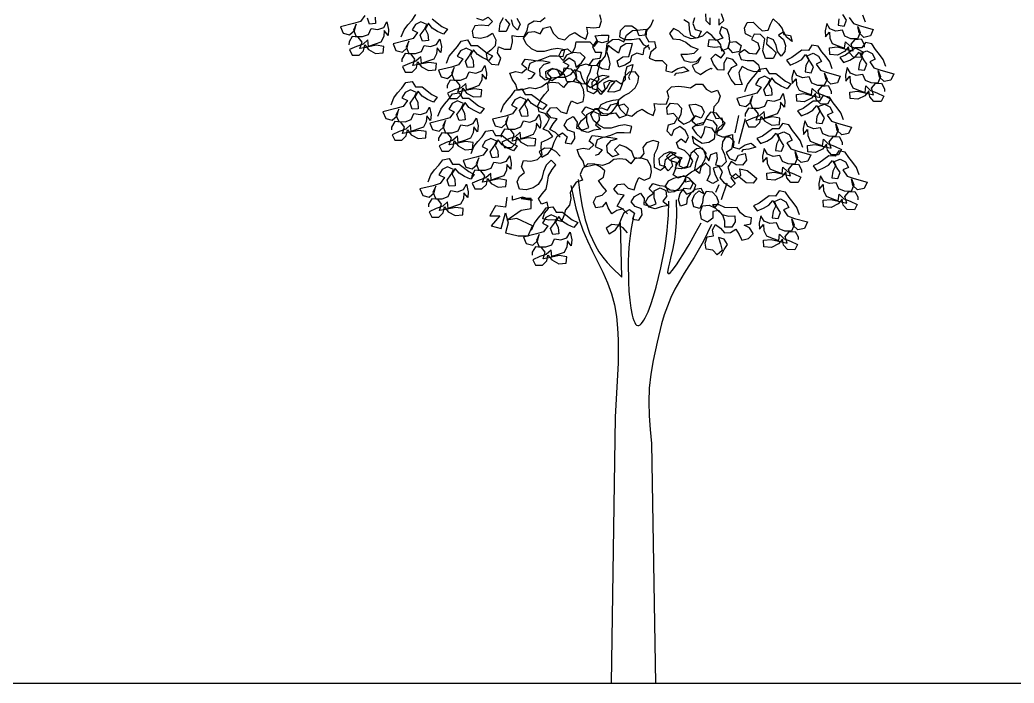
# Model space of a CAD drawing. Header units: millimetres. Extents: x 454 to 24074, y 929 to 15016.
# Drawn here: x 8251 to 10565, y 941 to 2483 of the extents above; entities that cross this region are included whole.
import ezdxf

# ---------------------------------------------------------------- set-up
doc = ezdxf.new("R2010")
doc.units = ezdxf.units.MM
doc.layers.add('cadblocksdwg.com', color=255, linetype='Continuous')

# ---------------------------------------------------------------- blocks, each defined once
blk = doc.blocks.new('Trees side 018_cad-block.com')
at = {"color": 0}
for p, q in [((566.2, 2507.4), (582.8, 2587.8)), ((610.3, 2571.3), (580.2, 2457.2)), ((477.9, 2236.9), (492.8, 2272)), ((528, 2278.9), (502.1, 2203.1)), ((48.1, 1850.1), (42.6, 2097.8))]:
    blk.add_line(p, q, dxfattribs=at)
for points in [[(-614.9, 3031.1), (-585.3, 3021.2), (-560.6, 3036), (-540.8, 3016.2), (-560.6, 2996.5), (-592.7, 2999), (-622.4, 2996.5), (-634.7, 2971.8), (-629.8, 2944.6), (-595.2, 2939.7), (-565.6, 2947.1), (-540.9, 2961.9), (-526.1, 2932.2), (-528.5, 2905), (-548.3, 2885.3), (-570.6, 2868), (-565.7, 2840.8), (-545.9, 2821), (-513.8, 2818.5), (-503.9, 2848.1), (-518.7, 2872.9), (-513.7, 2900.1), (-486.6, 2890.1), (-456.9, 2890.1), (-449.5, 2922.2), (-451.9, 2951.9), (-424.7, 2946.9), (-397.5, 2949.4), (-382.7, 2974.1), (-377.7, 3003.7), (-350.5, 3018.5), (-323.3, 3016), (-301.1, 3033.3)], [(-429.6, 3031), (-414.8, 3003.8), (-427.2, 2976.6), (-446.9, 2996.4), (-454.3, 3023.6)], [(-484, 3026.1), (-464.2, 3003.8), (-479.1, 2969.2), (-511.2, 2969.2), (-506.2, 3006.3), (-491.4, 3033.5)], [(-1076.9, 3035.7), (-1074.5, 3006), (-1101.7, 3003.6), (-1111.5, 3030.7)], [(-1123.9, 3043.1), (-1143.7, 3015.9), (-1175.8, 3006.1), (-1235.1, 2991.3), (-1222.8, 2961.7), (-1193.1, 2954.2), (-1170.9, 2974), (-1163.4, 3003.6), (-1175.8, 2976.4), (-1163.5, 2946.8), (-1133.8, 2946.7), (-1106.7, 2956.6), (-1094.3, 2983.8), (-1064.6, 2978.8), (-1037.4, 2988.7), (-1022.6, 3013.4), (-1015.2, 2978.8), (-1017.7, 2951.6), (-1035, 2973.8), (-1037.5, 2946.7), (-1049.8, 2922), (-1077, 2912.1), (-1106.7, 2902.2), (-1109.1, 2931.9), (-1131.4, 2912.1), (-1161.1, 2902.3), (-1193.2, 2887.5), (-1180.9, 2862.8), (-1148.7, 2862.7), (-1129, 2882.5), (-1124, 2909.7), (-1106.7, 2887.4), (-1074.6, 2870.1), (-1040, 2872.5), (-1037.5, 2902.2), (-1072.1, 2907.1), (-1119.1, 2897.3), (-1146.2, 2892.4), (-1136.3, 2922), (-1153.6, 2944.3), (-1180.8, 2946.8), (-1195.6, 2922.1), (-1195.7, 2909.7)], [(639.5, 2946.2), (612.3, 2958.6), (607.4, 2985.8), (619.8, 3010.5), (647, 3012.9), (666.7, 2993.1), (689, 2973.3), (716.1, 2975.8), (726.1, 3003), (738.4, 3027.7), (763.1, 3005.4), (780.4, 2983.1), (787.8, 2955.9), (817.4, 2951), (824.8, 2923.8), (800.1, 2943.6), (787.8, 2968.3), (763.1, 2953.5), (785.3, 2933.7), (795.2, 2906.5), (792.7, 2879.3), (775.3, 2857.1), (758.1, 2879.4), (753.1, 2906.6), (740.8, 2931.3), (711.2, 2943.7), (708.7, 2914), (730.9, 2894.2), (753.1, 2872), (738.3, 2847.3), (703.7, 2847.3), (691.3, 2881.9), (701.3, 2936.3), (681.5, 2956), (651.9, 2958.5), (639.5, 2933.8), (669.1, 2919), (676.5, 2891.8), (659.2, 2867.1), (629.6, 2869.6), (607.3, 2886.9), (582.6, 2869.6), (592.5, 2842.4), (619.6, 2837.5), (649.3, 2837.5), (671.5, 2817.7), (678.9, 2788), (651.7, 2785.6), (624.5, 2795.5), (597.4, 2810.3), (582.5, 2783.1), (587.4, 2756), (597.3, 2728.8), (567.6, 2726.3), (547.9, 2751.1), (533.1, 2778.2), (550.4, 2805.4), (575.1, 2817.8), (555.4, 2842.5), (528.2, 2849.9), (513.4, 2825.2), (513.3, 2793.1), (486.2, 2795.6), (466.4, 2820.3), (456.5, 2847.5), (476.3, 2867.3), (501, 2849.9), (518.4, 2872.2), (498.6, 2899.4), (471.4, 2896.9), (441.8, 2901.9), (446.7, 2934), (481.3, 2931.5), (498.6, 2909.3), (503.5, 2882.1), (533.2, 2894.4), (540.6, 2921.6), (567.8, 2924), (592.5, 2906.7), (585.1, 2879.5), (555.4, 2872.1), (533.2, 2896.9), (540.6, 2924), (538.2, 2951.2), (528.3, 2978.4), (503.6, 2990.8), (493.7, 2963.6), (508.5, 2938.9), (478.9, 2929), (459.1, 2951.3), (436.9, 2968.6), (417.1, 2948.9), (387.4, 2939), (362.7, 2951.4), (357.8, 2978.6), (355.4, 3008.2), (330.7, 3023.1)], [(429.5, 3050.2), (432, 3020.5), (451.7, 3000.7), (451.8, 3032.9)], [(491.3, 3027.9), (491.3, 2998.2), (513.5, 3020.4), (503.7, 3050.1)], [(380.1, 3032.9), (372.7, 3005.8), (382.5, 2978.6), (409.7, 2971.1), (397.3, 2941.5), (365.2, 2936.6), (333.1, 2948.9), (308.4, 2971.2), (283.7, 2983.6), (266.4, 2961.4), (281.2, 2936.6), (313.3, 2934.1), (340.5, 2921.8), (365.2, 2902), (397.3, 2889.6), (377.5, 2869.8), (347.8, 2864.9), (318.2, 2864.9), (333, 2837.7), (362.6, 2830.3), (389.8, 2832.7), (409.6, 2855), (394.7, 2827.8), (370, 2815.5), (382.4, 2788.3), (407.1, 2773.4), (431.8, 2790.7), (456.5, 2803), (459, 2798.1)], [(1159.4, 3012), (1148, 3044.4)], [(1038.7, 3027.8), (1035.4, 2998.2), (1062.5, 2994.9), (1073.1, 3021.8), (1056.6, 3047)], [(1085.9, 3033.8), (1104.8, 3006.1), (1136.7, 2995.3), (1195.5, 2978.8), (1182.3, 2949.5), (1152.5, 2942.9), (1130.8, 2963.3), (1124.2, 2993.2), (1135.8, 2965.7), (1122.6, 2936.4), (1093, 2937.2), (1066.1, 2947.9), (1054.5, 2975.4), (1024.7, 2971.3), (997.8, 2982), (983.7, 3007.1), (975.3, 2972.7), (977, 2945.5), (995, 2967.2), (996.6, 2940), (1008.3, 2914.9), (1035.2, 2904.2), (1064.5, 2893.5), (1067.9, 2923.1), (1089.5, 2902.7), (1118.9, 2892), (1150.6, 2876.2), (1137.5, 2851.9), (1105.4, 2852.8), (1086.2, 2873.1), (1082, 2900.4), (1064.1, 2878.7), (1031.5, 2862.3), (997, 2865.8), (995.4, 2895.5), (1030.1, 2899.4), (1076.8, 2888.2), (1103.8, 2882.5), (1094.7, 2912.4), (1112.7, 2934.2), (1139.9, 2935.9), (1154, 2910.7), (1153.7, 2898.4)], [(-957, 2945.6), (-944.6, 2977.7), (-927.3, 2999.9), (-907.5, 3022.1), (-890.2, 3046.8)], [(-816.1, 3027), (-771.6, 2992.4), (-746.9, 2980), (-764.2, 2957.8), (-791.4, 2970.1), (-816.1, 2985), (-833.4, 3007.3), (-848.2, 2982.6), (-835.9, 2957.8), (-833.4, 2928.2), (-860.6, 2925.7), (-870.5, 2952.9), (-853.2, 2977.6), (-840.8, 3002.3), (-868, 3014.7), (-892.7, 3002.4), (-907.5, 2977.7), (-882.8, 2965.3), (-902.6, 2938.1), (-934.8, 2928.3), (-994.1, 2913.5), (-981.8, 2883.8), (-952.1, 2876.4), (-929.8, 2896.1), (-922.4, 2925.8), (-934.8, 2898.6), (-922.5, 2868.9), (-892.8, 2868.9), (-865.6, 2878.8), (-853.2, 2905.9), (-823.6, 2901), (-796.4, 2910.8), (-781.5, 2935.5), (-774.2, 2900.9), (-776.7, 2873.8), (-793.9, 2896), (-796.4, 2868.8), (-808.8, 2844.1), (-836, 2834.3), (-865.7, 2824.4), (-868.1, 2854.1), (-890.4, 2834.3), (-920, 2824.5), (-952.2, 2809.7), (-939.8, 2784.9), (-907.7, 2784.9), (-887.9, 2804.7), (-883, 2831.8), (-865.7, 2809.6), (-833.6, 2792.3), (-799, 2794.7), (-796.5, 2824.3), (-831.1, 2829.3), (-878, 2819.5), (-905.2, 2814.6), (-895.3, 2844.2), (-912.6, 2866.5), (-939.8, 2869), (-954.6, 2844.3), (-954.6, 2831.9)], [(-232.2, 2487.9), (-254.4, 2510.2), (-279.1, 2522.6), (-264.3, 2549.7), (-247, 2572), (-274.1, 2576.9), (-293.9, 2599.2), (-276.6, 2621.4), (-249.4, 2623.9), (-229.6, 2604.1), (-202.5, 2596.6), (-192.5, 2626.3), (-180.2, 2653.4), (-155.5, 2641.1), (-128.3, 2650.9), (-123.3, 2678.1), (-125.7, 2705.3), (-140.6, 2732.5), (-172.7, 2742.4), (-199.9, 2737.5), (-217.2, 2715.3), (-239.4, 2735.1), (-266.6, 2737.5), (-293.8, 2735.1), (-316, 2717.8), (-345.7, 2708), (-372.9, 2712.9), (-400.1, 2705.5), (-427.2, 2700.6), (-434.6, 2727.8), (-451.9, 2752.5), (-461.8, 2779.7), (-434.6, 2787.1), (-407.4, 2782.2), (-385.1, 2801.9), (-407.4, 2819.2), (-392.5, 2843.9), (-365.3, 2841.4), (-338.2, 2836.5), (-308.5, 2846.3), (-278.8, 2858.6), (-246.7, 2858.6), (-219.5, 2856.1), (-212.1, 2885.8), (-244.2, 2893.2), (-273.9, 2888.3), (-306, 2878.4), (-338.1, 2878.5), (-362.8, 2890.9), (-387.5, 2913.1), (-399.8, 2940.3), (-377.6, 2967.5), (-350.4, 2969.9), (-323.2, 2960), (-308.4, 2984.7), (-278.7, 2992.1), (-263.9, 2962.4), (-241.7, 2940.2), (-212, 2932.7), (-189.8, 2952.5), (-165.1, 2964.8), (-140.4, 2947.5), (-115.7, 2935.1), (-105.7, 2962.3), (-110.7, 2989.5), (-81, 2987), (-53.8, 2989.4), (-43.9, 3019.1), (-51.3, 3046.3)], [(190.9, 3023.8), (181, 2996.6), (161.2, 2974.4), (158.7, 2947.2), (171, 2922.5), (198.2, 2924.9), (203.1, 2895.3), (180.8, 2875.5), (173.4, 2848.4), (200.6, 2838.4), (232.7, 2838.4), (252.5, 2818.6), (250, 2791.4), (277.1, 2784), (304.3, 2801.3), (331.5, 2808.7), (353.7, 2791.3), (321.6, 2781.5), (294.4, 2779), (287, 2769.2)], [(171.3, 2908.3), (149.1, 2891), (144.1, 2863.8), (116.9, 2871.3), (92.2, 2858.9), (87.2, 2831.8), (62.5, 2817), (35.3, 2807.1), (27.9, 2836.8), (52.6, 2854), (79.8, 2856.5), (89.7, 2888.6), (97.2, 2915.8), (67.5, 2913.3), (42.8, 2898.5), (32.9, 2871.4), (8.2, 2888.7), (-14, 2906), (-21.5, 2878.8), (-11.6, 2851.6), (-6.7, 2822), (-11.7, 2794.8), (-41.3, 2799.8), (-66, 2814.6), (-48.7, 2839.3), (-63.6, 2780), (-56.2, 2752.8), (-71, 2728.1), (-95.8, 2713.3), (-118, 2733.1), (-132.8, 2757.8), (-140.2, 2785), (-167.3, 2794.9), (-187.1, 2772.7), (-211.9, 2760.4), (-246.5, 2760.4), (-271.2, 2745.6), (-295.9, 2760.5), (-298.3, 2787.6), (-273.6, 2800), (-246.4, 2797.5), (-234.1, 2772.8), (-211.8, 2792.5), (-192, 2814.7), (-219.2, 2829.6), (-192, 2849.3), (-167.3, 2834.5), (-159.9, 2807.3), (-135.2, 2827), (-117.9, 2851.7), (-140.1, 2871.5), (-174.7, 2874), (-204.4, 2861.7), (-219.2, 2837), (-239, 2859.3), (-226.6, 2884), (-199.4, 2891.3), (-177.2, 2871.6), (-164.8, 2896.3), (-159.8, 2923.4), (-98, 2923.4), (-78.3, 2901.1), (-61, 2923.3), (-73.3, 2950.5), (-46.1, 2953), (-11.5, 2953), (-14, 2925.8), (-41.2, 2918.4), (-68.4, 2925.8), (-85.7, 2901.1), (-73.4, 2876.4), (-43.7, 2876.4), (-51.2, 2846.7), (-83.3, 2841.8), (-103.1, 2814.6), (-66, 2817.1), (-43.7, 2836.8), (-26.4, 2859.1), (-21.5, 2888.7), (-19, 2915.9), (5.8, 2933.2), (33, 2935.6), (57.7, 2923.2), (70, 2952.9), (97.2, 2975.1), (131.8, 2977.5), (159, 2980), (154.1, 2952.8), (126.9, 2950.4), (117, 2977.5), (94.8, 2994.9), (62.7, 2994.9), (40.4, 2972.7), (37.9, 2945.5), (62.6, 2933.1), (92.3, 2933.1), (126.9, 2938), (146.6, 2910.8), (171.3, 2898.4), (173.8, 2888.5)], [(-751, 2825.1), (-738.6, 2857.2), (-721.3, 2879.5), (-701.5, 2901.7), (-684.2, 2926.4), (-654.5, 2931.3), (-639.7, 2906.6), (-610.1, 2906.5), (-565.6, 2871.9), (-540.9, 2859.5), (-558.2, 2837.3), (-585.4, 2849.7), (-610.1, 2864.5), (-627.4, 2886.8), (-642.2, 2862.1), (-629.9, 2837.4), (-627.5, 2807.7), (-654.7, 2805.3), (-664.5, 2832.5), (-647.2, 2857.2), (-634.8, 2881.9), (-662, 2894.2), (-686.7, 2881.9), (-701.6, 2857.2), (-676.9, 2844.8), (-696.7, 2817.7), (-728.8, 2807.8), (-788.1, 2793), (-775.8, 2763.4), (-746.1, 2755.9), (-723.9, 2775.7), (-716.4, 2805.3), (-728.8, 2778.1), (-716.5, 2748.5), (-686.8, 2748.5), (-659.6, 2758.3), (-647.3, 2785.5), (-617.6, 2780.5), (-590.4, 2790.4), (-575.6, 2815.1), (-568.2, 2780.5), (-570.7, 2753.3), (-588, 2775.5), (-590.5, 2748.4), (-602.8, 2723.7), (-630, 2713.8), (-659.7, 2703.9), (-662.1, 2733.6), (-684.4, 2713.9), (-714.1, 2704), (-746.2, 2689.2), (-733.9, 2664.5), (-701.7, 2664.4), (-681.9, 2684.2), (-677, 2711.4), (-659.7, 2689.1), (-627.6, 2671.8), (-593, 2674.2), (-590.5, 2703.9), (-625.1, 2708.9), (-672, 2699), (-699.2, 2694.1), (-689.3, 2723.7), (-706.6, 2746), (-733.8, 2748.5), (-748.6, 2723.8), (-748.6, 2711.4)], [(1008.4, 2799.2), (997, 2831.7), (980.3, 2854.4), (961.2, 2877.2), (944.6, 2902.4), (915.1, 2908.2), (899.6, 2883.9), (870, 2884.7), (824.5, 2851.4), (799.4, 2839.8), (816.1, 2817.1), (843.6, 2828.6), (868.8, 2842.7), (886.7, 2864.5), (900.8, 2839.4), (887.7, 2815), (884.4, 2785.4), (911.5, 2782.2), (922.2, 2809.1), (905.6, 2834.3), (894, 2859.3), (921.5, 2870.9), (945.8, 2857.9), (959.9, 2832.7), (934.9, 2821.1), (953.9, 2793.3), (985.7, 2782.5), (1044.6, 2766), (1031.4, 2736.7), (1001.5, 2730.2), (979.8, 2750.6), (973.3, 2780.4), (984.9, 2752.9), (971.7, 2723.6), (942, 2724.5), (915.1, 2735.1), (903.6, 2762.6), (873.8, 2758.6), (846.9, 2769.2), (832.8, 2794.3), (824.4, 2760), (826.1, 2732.7), (844, 2754.5), (845.7, 2727.2), (857.3, 2702.2), (884.2, 2691.5), (913.6, 2680.8), (916.9, 2710.3), (938.6, 2690), (967.9, 2679.2), (999.6, 2663.5), (986.6, 2639.1), (954.4, 2640.1), (935.2, 2660.4), (931.1, 2687.7), (913.2, 2666), (880.5, 2649.6), (846, 2653), (844.4, 2682.7), (879.1, 2686.7), (925.8, 2675.5), (952.8, 2669.8), (943.8, 2699.7), (961.7, 2721.4), (989, 2723.1), (1003.1, 2698), (1002.7, 2685.6)], [(1252.5, 2810.5), (1241.1, 2842.9), (1224.4, 2865.7), (1205.3, 2888.5), (1188.7, 2913.7), (1159.2, 2919.4), (1143.7, 2895.2), (1114, 2896), (1068.6, 2862.7), (1043.5, 2851), (1060.2, 2828.3), (1087.7, 2839.9), (1112.8, 2854), (1130.8, 2875.8), (1144.9, 2850.6), (1131.8, 2826.3), (1128.5, 2796.7), (1155.6, 2793.5), (1166.3, 2820.3), (1149.7, 2845.5), (1138, 2870.6), (1165.6, 2882.2), (1189.9, 2869.1), (1204, 2844), (1179, 2832.3), (1198, 2804.6), (1229.8, 2793.8), (1288.6, 2777.3), (1275.4, 2748), (1245.6, 2741.4), (1223.9, 2761.8), (1217.4, 2791.7), (1228.9, 2764.2), (1215.7, 2734.9), (1186.1, 2735.7), (1159.2, 2746.4), (1147.6, 2773.9), (1117.8, 2769.8), (1091, 2780.5), (1076.8, 2805.6), (1068.4, 2771.2), (1070.1, 2744), (1088.1, 2765.7), (1089.8, 2738.5), (1101.4, 2713.4), (1128.3, 2702.8), (1157.7, 2692), (1161, 2721.6), (1182.6, 2701.2), (1212, 2690.5), (1243.7, 2674.7), (1230.6, 2650.4), (1198.5, 2651.3), (1179.3, 2671.6), (1175.2, 2699), (1157.2, 2677.2), (1124.6, 2660.8), (1090.1, 2664.3), (1088.5, 2694), (1123.2, 2698), (1169.9, 2686.7), (1196.9, 2681), (1187.9, 2711), (1205.8, 2732.7), (1233, 2734.4), (1247.1, 2709.3), (1246.8, 2696.9)], [(56.4, 2161.5), (25.9, 2153.9), (2.5, 2139.1), (-13.1, 2165.9), (-23.2, 2192.2), (-41.5, 2171.5), (-70.7, 2166), (-80.8, 2192.3), (-68.9, 2216.9), (-41.8, 2223.6), (-21.4, 2243), (-41.6, 2266.8), (-58.5, 2291.5), (-35.2, 2306.2), (-29.6, 2334.6), (-50.3, 2352.9), (-74.9, 2364.8), (-105.8, 2366.2), (-130.9, 2343.8), (-140.7, 2318), (-130.6, 2291.7), (-159, 2282.8), (-175.2, 2260.8), (-187.1, 2236.3), (-183.8, 2208.3), (-190.6, 2177.8), (-208.9, 2157.1), (-216.6, 2130), (-226.4, 2104.2), (-253.5, 2111.9), (-283.6, 2109.8), (-312, 2115.4), (-304.3, 2142.5), (-286, 2163.2), (-291.5, 2192.5), (-317.8, 2182.4), (-331.3, 2207.9), (-315.1, 2229.8), (-296.8, 2250.6), (-290, 2281.1), (-285.2, 2312.8), (-268.6, 2340.3), (-252.4, 2362.3), (-274, 2384), (-297, 2360.3), (-308, 2332.4), (-316.2, 2299.8), (-332.8, 2272.3), (-356.1, 2257.5), (-388, 2247.8), (-417.6, 2251.3), (-429.4, 2284.4), (-417.5, 2309), (-394.9, 2327.1), (-408.4, 2352.6), (-399.5, 2381.8), (-366.4, 2379.2), (-335.9, 2386.7), (-314.2, 2408.3), (-319.6, 2437.5), (-317.4, 2465.1), (-289.9, 2477.3), (-266.5, 2492.1), (-284.7, 2514.6), (-310.5, 2524.4), (-293.1, 2548.5), (-281.1, 2573), (-301.4, 2596.8), (-328.5, 2604.5), (-335.2, 2631.7), (-320.7, 2660.5), (-304.6, 2682.5), (-286.3, 2703.2), (-288.3, 2733.3), (-273, 2758.7), (-245, 2762), (-219.5, 2775.5), (-214, 2803.8), (-184.3, 2800.4), (-166.1, 2777.9), (-157.3, 2749.4), (-135.3, 2733.3), (-107.8, 2731.1), (-95.8, 2755.6), (-67.9, 2744.5), (-62.5, 2715.3), (-43, 2694.9), (-20.5, 2713), (-3.9, 2740.6), (23.2, 2747.3), (45.2, 2731.1), (65.6, 2750.5), (64.8, 2782.7), (72.6, 2809.9), (98.9, 2820), (90.7, 2787.3), (78.8, 2762.8), (83.4, 2751.3)], [(-232.3, 2401.4), (-252, 2423.7), (-276.7, 2436.1), (-303.9, 2438.6), (-328.6, 2421.3), (-316.3, 2396.6), (-286.6, 2413.8), (-269.3, 2438.5), (-259.4, 2465.7), (-247, 2492.9), (-222.3, 2507.7), (-200.1, 2490.4), (-210, 2463.2), (-180.3, 2458.2), (-165.5, 2482.9), (-167.9, 2510.1), (-197.6, 2520), (-214.9, 2542.3), (-200, 2567), (-172.8, 2581.8), (-155.5, 2557), (-158, 2529.9), (-128.4, 2522.4), (-101.2, 2532.3), (-111.1, 2559.5), (-111, 2591.6), (-83.8, 2606.4), (-56.7, 2594), (-54.2, 2566.8), (-71.5, 2544.6), (-46.8, 2524.8), (-79, 2519.9), (-106.2, 2510), (-133.3, 2517.5), (-150.6, 2539.7), (-135.8, 2564.4), (-113.5, 2581.7), (-133.3, 2601.5), (-115.9, 2626.2), (-86.3, 2616.3), (-56.6, 2613.8), (-46.8, 2586.6), (-19.6, 2589), (5.1, 2603.9), (24.9, 2631), (34.8, 2658.2), (7.7, 2655.7), (-22, 2648.4), (-46.7, 2636), (-61.6, 2611.3), (-36.9, 2596.5), (-7.2, 2594), (20, 2598.9), (37.2, 2576.6), (69.4, 2589), (79.3, 2618.6), (59.5, 2638.4), (32.3, 2631), (34.8, 2660.7), (59.6, 2677.9), (84.3, 2690.3), (109, 2712.5), (121.4, 2737.2), (126.4, 2764.4), (109.1, 2786.6), (81.9, 2784.2), (57.2, 2762), (49.7, 2729.8), (39.8, 2702.7), (12.6, 2692.8), (-14.6, 2695.3), (-2.2, 2720), (17.6, 2742.2), (-9.6, 2747.2), (-34.3, 2734.9), (-26.9, 2705.2), (-46.7, 2683), (-64, 2705.2), (-59, 2734.9), (-36.7, 2752.2), (-9.5, 2764.5), (-39.2, 2769.5), (-66.4, 2759.6), (-88.7, 2737.4), (-86.2, 2710.2), (-59, 2702.8), (-81.3, 2685.5), (-108.5, 2697.9), (-110.9, 2732.5), (-108.4, 2759.6), (-96, 2786.8), (-88.6, 2814), (-115.8, 2821.4), (-145.4, 2811.6), (-162.7, 2789.3), (-157.8, 2762.2), (-175.1, 2739.9), (-202.3, 2742.4), (-212.2, 2772.1), (-239.3, 2791.9), (-269, 2801.8), (-291.3, 2779.6), (-271.5, 2757.3), (-301.2, 2747.5), (-323.4, 2767.3), (-325.8, 2799.4), (-306, 2821.6), (-278.9, 2829), (-308.5, 2834), (-340.6, 2836.5), (-370.3, 2824.1), (-380.2, 2794.5), (-348.1, 2779.6), (-365.4, 2757.4), (-380.2, 2752.5)], [(609.4, 2696.7), (621.8, 2728.8), (639.1, 2751), (658.9, 2773.2), (676.2, 2797.9), (705.9, 2802.8), (720.7, 2778.1), (750.4, 2778.1), (794.8, 2743.5), (819.5, 2731.1), (802.2, 2708.9), (775, 2721.2), (750.3, 2736.1), (733, 2758.3), (718.2, 2733.6), (730.5, 2708.9), (733, 2679.3), (705.8, 2676.8), (695.9, 2704), (713.2, 2728.7), (725.6, 2753.4), (698.5, 2765.8), (673.7, 2753.5), (658.9, 2728.8), (683.6, 2716.4), (663.8, 2689.2), (631.7, 2679.4), (572.3, 2664.6), (584.7, 2634.9), (614.3, 2627.5), (636.6, 2647.2), (644, 2676.9), (631.6, 2649.7), (644, 2620), (673.6, 2620), (700.8, 2629.9), (713.2, 2657), (742.8, 2652.1), (770, 2661.9), (784.9, 2686.6), (792.3, 2652), (789.8, 2624.8), (772.5, 2647.1), (770, 2619.9), (757.6, 2595.2), (730.4, 2585.4), (700.8, 2575.5), (698.3, 2605.2), (676, 2585.4), (646.4, 2575.5), (614.2, 2560.8), (626.6, 2536), (658.7, 2536), (678.5, 2555.7), (683.5, 2582.9), (700.7, 2560.7), (732.8, 2543.3), (767.4, 2545.8), (769.9, 2575.4), (735.4, 2580.4), (688.4, 2570.6), (661.2, 2565.7), (671.1, 2595.3), (653.8, 2617.6), (626.7, 2620), (611.8, 2595.4), (611.8, 2583)], [(-1003.5, 2635.6), (-991.2, 2667.7), (-973.8, 2690), (-954, 2712.2), (-936.7, 2736.9), (-907.1, 2741.8), (-892.3, 2717.1), (-862.6, 2717), (-818.2, 2682.4), (-793.5, 2670), (-810.8, 2647.8), (-837.9, 2660.2), (-862.6, 2675), (-879.9, 2697.3), (-894.8, 2672.6), (-882.4, 2647.9), (-880, 2618.2), (-907.2, 2615.8), (-917, 2642.9), (-899.7, 2667.6), (-887.3, 2692.3), (-914.5, 2704.7), (-939.2, 2692.4), (-954.1, 2667.7), (-929.4, 2655.3), (-949.2, 2628.1), (-981.3, 2618.3), (-1040.6, 2603.5), (-1028.3, 2573.9), (-998.7, 2566.4), (-976.4, 2586.2), (-969, 2615.8), (-981.3, 2588.6), (-969, 2559), (-939.4, 2558.9), (-912.2, 2568.8), (-899.8, 2596), (-870.1, 2591), (-842.9, 2600.9), (-828.1, 2625.6), (-820.7, 2591), (-823.2, 2563.8), (-840.5, 2586), (-843, 2558.9), (-855.4, 2534.2), (-882.6, 2524.3), (-912.2, 2514.4), (-914.7, 2544.1), (-936.9, 2524.3), (-966.6, 2514.5), (-998.7, 2499.7), (-986.4, 2475), (-954.3, 2474.9), (-934.5, 2494.7), (-929.5, 2521.9), (-912.2, 2499.6), (-880.1, 2482.3), (-845.5, 2484.7), (-843, 2514.4), (-877.6, 2519.4), (-924.6, 2509.5), (-951.8, 2504.6), (-941.9, 2534.2), (-959.1, 2556.5), (-986.3, 2559), (-1001.2, 2534.3), (-1001.2, 2521.9)], [(74.3, 2139.5), (52.1, 2161.8), (27.4, 2174.2), (42.3, 2201.3), (59.6, 2223.6), (32.4, 2228.5), (12.7, 2250.8), (30, 2273), (57.2, 2275.5), (76.9, 2255.7), (104.1, 2248.2), (114, 2277.9), (126.4, 2305.1), (151.1, 2292.7), (178.3, 2302.5), (183.3, 2329.7), (180.8, 2356.9), (166, 2384.1), (133.9, 2394), (106.7, 2389.1), (89.4, 2366.9), (67.2, 2386.7), (40, 2389.2), (12.8, 2386.7), (-9.5, 2369.4), (-39.1, 2359.6), (-66.3, 2364.5), (-93.5, 2357.2), (-120.7, 2352.2), (-128.1, 2379.4), (-145.3, 2404.2), (-155.2, 2431.4), (-128, 2438.7), (-100.8, 2433.8), (-78.6, 2453.5), (-100.8, 2470.8), (-86, 2495.5), (-58.8, 2493), (-31.6, 2488.1), (-1.9, 2497.9), (27.7, 2510.3), (59.9, 2510.2), (87, 2507.7), (94.5, 2537.4), (62.4, 2544.8), (32.7, 2539.9), (0.6, 2530.1), (-31.6, 2530.1), (-56.3, 2542.5), (-81, 2564.7), (-93.3, 2591.9), (-71, 2619.1), (-43.8, 2621.5), (-16.7, 2611.6), (-1.8, 2636.3), (27.9, 2643.7), (42.7, 2614), (64.9, 2591.8), (94.5, 2584.3), (116.8, 2604.1), (141.5, 2616.4), (166.2, 2599.1), (190.9, 2586.7), (200.8, 2613.9), (195.9, 2641.1), (225.5, 2638.6), (252.7, 2641), (262.6, 2670.7), (255.3, 2697.9), (275, 2717.6), (307.2, 2720.1), (334.4, 2717.6), (361.5, 2712.6), (386.3, 2729.9), (415.9, 2729.8), (433.2, 2707.6), (457.9, 2692.7), (485.1, 2702.6), (497.4, 2675.4), (487.5, 2648.2), (467.7, 2626), (465.2, 2598.8), (477.6, 2574.1), (504.7, 2576.6), (509.7, 2546.9), (487.4, 2527.1), (480, 2500), (507.1, 2490.1), (539.3, 2490), (559, 2470.2), (556.5, 2443.1), (583.7, 2435.6), (610.9, 2452.9), (638.1, 2460.3), (660.3, 2443), (628.2, 2433.1), (601, 2430.7), (593.6, 2420.8)], [(-789.9, 2584.6), (-777.5, 2616.7), (-760.1, 2639), (-740.4, 2661.2), (-723, 2685.9), (-693.4, 2690.8), (-678.6, 2666.1), (-648.9, 2666.1), (-604.5, 2631.4), (-579.8, 2619), (-597.1, 2596.8), (-624.3, 2609.2), (-649, 2624), (-666.2, 2646.3), (-681.1, 2621.6), (-668.7, 2596.9), (-666.3, 2567.2), (-693.5, 2564.8), (-703.4, 2592), (-686, 2616.7), (-673.7, 2641.4), (-700.8, 2653.7), (-725.5, 2641.4), (-740.4, 2616.7), (-715.7, 2604.3), (-735.5, 2577.2), (-767.6, 2567.3), (-826.9, 2552.5), (-814.6, 2522.9), (-785, 2515.4), (-762.7, 2535.2), (-755.3, 2564.8), (-767.7, 2537.7), (-755.3, 2508), (-725.7, 2508), (-698.5, 2517.8), (-686.1, 2545), (-656.4, 2540), (-629.3, 2549.9), (-614.4, 2574.6), (-607, 2540), (-609.5, 2512.8), (-626.8, 2535.1), (-629.3, 2507.9), (-641.7, 2483.2), (-668.9, 2473.3), (-698.5, 2463.5), (-701, 2493.1), (-723.2, 2473.4), (-752.9, 2463.5), (-785, 2448.7), (-772.7, 2424), (-740.6, 2424), (-720.8, 2443.7), (-715.8, 2470.9), (-698.5, 2448.6), (-666.4, 2431.3), (-631.8, 2433.7), (-629.3, 2463.4), (-663.9, 2468.4), (-710.9, 2458.5), (-738.1, 2453.6), (-728.2, 2483.3), (-745.4, 2505.5), (-772.6, 2508), (-787.5, 2483.3), (-787.5, 2471)], [(-503.9, 2601.9), (-491.5, 2634), (-474.2, 2656.2), (-454.4, 2678.4), (-437.1, 2703.1), (-407.4, 2708), (-392.6, 2683.3), (-363, 2683.3), (-318.5, 2648.7), (-293.8, 2636.3), (-311.1, 2614), (-338.3, 2626.4), (-363, 2641.3), (-380.3, 2663.5), (-395.1, 2638.8), (-382.8, 2614.1), (-380.3, 2584.5), (-407.5, 2582), (-417.4, 2609.2), (-400.1, 2633.9), (-387.7, 2658.6), (-414.9, 2671), (-439.6, 2658.6), (-454.4, 2633.9), (-429.7, 2621.6), (-449.5, 2594.4), (-481.7, 2584.6), (-541, 2569.8), (-528.7, 2540.1), (-499, 2532.7), (-476.7, 2552.4), (-469.3, 2582.1), (-481.7, 2554.9), (-469.4, 2525.2), (-439.7, 2525.2), (-412.5, 2535.1), (-400.1, 2562.2), (-370.5, 2557.3), (-343.3, 2567.1), (-328.4, 2591.8), (-321.1, 2557.2), (-323.6, 2530), (-340.8, 2552.3), (-343.3, 2525.1), (-355.7, 2500.4), (-382.9, 2490.6), (-412.6, 2480.7), (-415, 2510.4), (-437.3, 2490.6), (-466.9, 2480.7), (-499.1, 2465.9), (-486.7, 2441.2), (-454.6, 2441.2), (-434.8, 2460.9), (-429.9, 2488.1), (-412.6, 2465.9), (-380.5, 2448.5), (-345.9, 2451), (-343.4, 2480.6), (-378, 2485.6), (-424.9, 2475.8), (-452.1, 2470.8), (-442.2, 2500.5), (-459.5, 2522.7), (-486.7, 2525.2), (-501.5, 2500.5), (-501.5, 2488.2)], [(1059.2, 2567.3), (1047.7, 2599.8), (1031.1, 2622.5), (1011.9, 2645.3), (995.4, 2670.5), (965.9, 2676.3), (950.3, 2652), (920.7, 2652.9), (875.2, 2619.5), (850.2, 2607.9), (866.8, 2585.2), (894.4, 2596.7), (919.5, 2610.9), (937.4, 2632.6), (951.5, 2607.5), (938.5, 2583.1), (935.2, 2553.5), (962.3, 2550.3), (972.9, 2577.2), (956.3, 2602.4), (944.7, 2627.4), (972.2, 2639), (996.6, 2626), (1010.7, 2600.8), (985.6, 2589.2), (1004.6, 2561.5), (1036.4, 2550.7), (1095.3, 2534.1), (1082.1, 2504.9), (1052.3, 2498.3), (1030.6, 2518.7), (1024, 2548.5), (1035.6, 2521), (1022.4, 2491.7), (992.8, 2492.6), (965.9, 2503.2), (954.3, 2530.8), (924.5, 2526.7), (897.6, 2537.3), (883.5, 2562.4), (875.1, 2528.1), (876.8, 2500.8), (894.7, 2522.6), (896.4, 2495.3), (908.1, 2470.3), (935, 2459.6), (964.3, 2448.9), (967.6, 2478.5), (989.3, 2458.1), (1018.7, 2447.3), (1050.3, 2431.6), (1037.3, 2407.2), (1005.2, 2408.2), (986, 2428.5), (981.8, 2455.8), (963.9, 2434.1), (931.3, 2417.7), (896.8, 2421.1), (895.1, 2450.9), (929.9, 2454.8), (976.5, 2443.6), (1003.6, 2437.9), (994.5, 2467.8), (1012.4, 2489.5), (1039.7, 2491.2), (1053.8, 2466.1), (1053.5, 2453.8)], [(501.3, 1949.1), (516, 1976), (530.8, 1999.3), (515.9, 2023.2), (489.3, 2030.9), (499.3, 2001.5), (505.7, 1972.1), (483.7, 1951.9), (463.6, 1973.9), (433.7, 1977.9), (429.1, 2005.7), (438.5, 2034.1), (466.3, 2038.7), (461.7, 2066.5), (476.5, 2089.8), (498.1, 2073.2), (516.4, 2052.9), (544.4, 2054), (568.3, 2069), (583.2, 2045.1), (596.5, 2019.4), (625.9, 2025.8), (647.7, 2049.4), (631, 2075), (606, 2088), (637.3, 2092.7), (639.7, 2120.8), (611.4, 2126.7), (589.8, 2143.3), (574.8, 2167.2), (546.9, 2166.1), (518.8, 2168.4), (492.2, 2179.6), (462.4, 2180.2), (482.5, 2158.3), (506.1, 2136.5), (536.1, 2128.9), (564.1, 2130), (565.2, 2102.1), (550.4, 2078.8), (519, 2077.5), (517.8, 2105.4), (509.7, 2133.1), (491.5, 2153.4), (463.7, 2148.8), (463.1, 2119), (439.3, 2100.6), (412.5, 2115.2), (406, 2148.2), (417.1, 2174.9), (446.8, 2177.8), (473.4, 2166.6), (491.7, 2190.1), (482, 2215.9), (461.9, 2237.9), (433.8, 2240.3), (419, 2216.9), (416.6, 2188.9), (403.6, 2163.9), (377.1, 2171.5), (369, 2199.2), (380.1, 2225.9), (400.4, 2244.2), (423.7, 2229.4), (410.5, 2255.1), (382.7, 2250.5), (362.4, 2232.2), (345.8, 2210.5), (343.4, 2182.4), (315.7, 2174.3), (307.6, 2202), (315.2, 2232), (333.5, 2255.5), (361.6, 2253.1), (374.6, 2278.1), (357.9, 2300.2), (331.3, 2311.4), (305.4, 2301.6), (282.1, 2316.4), (295, 2344.9), (297.3, 2373), (270.8, 2380.7), (252.5, 2400.9), (272.8, 2419.2), (316, 2386), (308.4, 2359.4), (333.4, 2346.4), (361, 2354.5), (372.2, 2381.2), (355.4, 2406.8), (333.7, 2426.9), (307, 2438.1), (297.2, 2463.9), (319.3, 2480.5), (340.9, 2463.9), (352.1, 2490.6), (337, 2518), (313.6, 2536.3), (286.2, 2521.2), (275, 2494.5), (254.9, 2516.4), (260.8, 2544.6), (288.4, 2552.7), (303.2, 2576.1), (284.9, 2596.3), (257.1, 2591.7), (254.2, 2621.3), (270.8, 2643), (302.4, 2640.7), (320.7, 2620.5), (318.3, 2592.4), (305.3, 2567.4), (330.6, 2547.4), (358.1, 2559), (378.2, 2580.8), (364.8, 2610), (355.1, 2635.8), (384.7, 2638.8), (411.3, 2627.6), (424.6, 2601.9), (409.9, 2575.1), (383.3, 2586.3), (368.5, 2562.9), (392.1, 2541.1), (419.9, 2545.7), (431, 2572.4), (462.9, 2563.2), (481.3, 2539.4), (475.4, 2511.2), (504.5, 2528.1), (519.3, 2551.5), (497.4, 2575.1), (480.8, 2597.1), (452.6, 2603), (435.9, 2581.4), (424.7, 2554.7), (395.3, 2548.3), (369.7, 2531.5), (388.3, 2504.3), (410.1, 2484.1), (423.1, 2509.1), (428.9, 2537.4), (457.2, 2531.5), (472.1, 2507.6), (469.7, 2479.5), (445.8, 2464.6), (414.5, 2459.8), (391.2, 2474.6), (369.6, 2491.3), (376, 2461.8), (399.3, 2447), (421, 2430.4), (430.7, 2404.5), (445.7, 2380.6), (455, 2409), (480.9, 2418.8), (483.8, 2389.1), (476.1, 2362.6), (504.3, 2356.7), (526.3, 2376.9), (518, 2408), (506.4, 2435.5), (508.7, 2467.1), (525.2, 2492.2), (552.8, 2500.3), (554.2, 2465.4), (548.5, 2433.7), (524.6, 2418.8), (539.7, 2391.4), (566.4, 2380.2), (581, 2407), (610.5, 2413.4), (616.9, 2384), (598.6, 2360.5), (570.5, 2362.9), (547.2, 2377.7), (532.6, 2350.9), (542.6, 2318), (564.4, 2297.9), (591.8, 2313), (587, 2344.3), (620.5, 2336.9), (642.2, 2320.3), (664, 2300.1), (647.4, 2278.5), (615.8, 2280.7), (590.5, 2300.7), (568.7, 2320.8), (545, 2302.4), (565.2, 2277), (545, 2258.7), (516.2, 2278.5), (497.8, 2302.3), (507.1, 2330.6), (492.2, 2354.5), (464.5, 2346.4), (474.4, 2317.1), (487.7, 2291.4), (463.8, 2276.4), (437, 2291.1), (451.5, 2321.4), (452.1, 2351.2), (430.3, 2371.3), (408.4, 2351.2), (402.5, 2323), (380.9, 2339.6), (388.3, 2373.1), (397.6, 2401.5), (379.3, 2421.7), (377.5, 2423.4)], [(874, 2441.2), (862.5, 2473.7), (845.9, 2496.4), (826.8, 2519.2), (810.2, 2544.4), (780.7, 2550.2), (765.1, 2525.9), (735.5, 2526.7), (690, 2493.4), (665, 2481.8), (681.6, 2459), (709.2, 2470.6), (734.3, 2484.7), (752.2, 2506.5), (766.3, 2481.4), (753.3, 2457), (750, 2427.4), (777.1, 2424.2), (787.7, 2451.1), (771.1, 2476.3), (759.5, 2501.3), (787, 2512.9), (811.4, 2499.8), (825.5, 2474.7), (800.4, 2463.1), (819.4, 2435.3), (851.2, 2424.5), (910.1, 2408), (896.9, 2378.7), (867.1, 2372.2), (845.4, 2392.6), (838.8, 2422.4), (850.4, 2394.9), (837.2, 2365.6), (807.6, 2366.5), (780.7, 2377.1), (769.1, 2404.6), (739.3, 2400.5), (712.4, 2411.2), (698.3, 2436.3), (689.9, 2402), (691.6, 2374.7), (709.5, 2396.4), (711.2, 2369.2), (722.9, 2344.1), (749.8, 2333.5), (779.1, 2322.8), (782.4, 2352.3), (804.1, 2331.9), (833.5, 2321.2), (865.2, 2305.5), (852.1, 2281.1), (820, 2282), (800.8, 2302.4), (796.6, 2329.7), (778.7, 2307.9), (746.1, 2291.6), (711.6, 2295), (710, 2324.7), (744.7, 2328.7), (791.3, 2317.5), (818.4, 2311.8), (809.3, 2341.7), (827.3, 2363.4), (854.5, 2365.1), (868.6, 2340), (868.3, 2327.6)], [(-638.3, 2413.9), (-626, 2446), (-608.6, 2468.3), (-588.8, 2490.5), (-571.5, 2515.2), (-541.9, 2520.1), (-527.1, 2495.4), (-497.4, 2495.3), (-453, 2460.7), (-428.3, 2448.3), (-445.6, 2426.1), (-472.7, 2438.5), (-497.4, 2453.3), (-514.7, 2475.6), (-529.6, 2450.9), (-517.2, 2426.2), (-514.8, 2396.5), (-542, 2394.1), (-551.8, 2421.2), (-534.5, 2445.9), (-522.1, 2470.6), (-549.3, 2483), (-574, 2470.7), (-588.9, 2446), (-564.2, 2433.6), (-584, 2406.5), (-616.1, 2396.6), (-675.4, 2381.8), (-663.1, 2352.2), (-633.5, 2344.7), (-611.2, 2364.5), (-603.8, 2394.1), (-616.1, 2366.9), (-603.8, 2337.3), (-574.2, 2337.2), (-547, 2347.1), (-534.6, 2374.3), (-504.9, 2369.3), (-477.7, 2379.2), (-462.9, 2403.9), (-455.5, 2369.3), (-458, 2342.1), (-475.3, 2364.3), (-477.8, 2337.2), (-490.2, 2312.5), (-517.4, 2302.6), (-547, 2292.7), (-549.5, 2322.4), (-571.7, 2302.6), (-601.4, 2292.8), (-633.5, 2278), (-621.2, 2253.3), (-589.1, 2253.2), (-569.3, 2273), (-564.3, 2300.2), (-547, 2277.9), (-514.9, 2260.6), (-480.3, 2263), (-477.8, 2292.7), (-512.4, 2297.7), (-559.4, 2287.8), (-586.6, 2282.9), (-576.7, 2312.5), (-593.9, 2334.8), (-621.1, 2337.3), (-636, 2312.6), (-636, 2300.2)], [(74.3, 2053), (54.5, 2075.3), (29.8, 2087.7), (2.6, 2090.2), (-22.1, 2072.9), (-9.8, 2048.2), (19.9, 2065.5), (37.2, 2090.1), (47.1, 2117.3), (59.5, 2144.5), (84.3, 2159.3), (106.5, 2142), (96.6, 2114.8), (126.2, 2109.8), (141.1, 2134.5), (138.6, 2161.7), (109, 2171.6), (91.7, 2193.9), (106.5, 2218.6), (133.7, 2233.4), (151, 2208.7), (148.5, 2181.5), (178.2, 2174), (205.4, 2183.9), (195.5, 2211.1), (195.5, 2243.2), (222.7, 2258), (249.9, 2245.6), (252.3, 2218.5), (235, 2196.2), (259.7, 2176.4), (227.6, 2171.5), (200.4, 2161.7), (173.2, 2169.1), (155.9, 2191.4), (170.8, 2216.1), (193.1, 2233.3), (173.3, 2253.1), (190.6, 2277.8), (220.3, 2267.9), (249.9, 2265.4), (259.8, 2238.2), (287, 2240.7), (311.7, 2255.5), (331.5, 2282.6), (341.4, 2309.8), (314.2, 2307.4), (284.5, 2300), (259.8, 2287.6), (245, 2262.9), (269.7, 2248.1), (299.3, 2245.6), (326.5, 2250.5), (343.8, 2228.3), (375.9, 2240.6), (385.8, 2270.2), (366.1, 2290), (338.9, 2282.6), (341.4, 2312.3), (366.1, 2329.6), (390.9, 2341.9), (415.6, 2364.1), (428, 2388.8), (432.9, 2416), (415.7, 2438.2), (388.5, 2435.8), (363.7, 2413.6), (356.3, 2381.5), (346.4, 2354.3), (319.2, 2344.4), (292, 2346.9), (304.4, 2371.6), (324.2, 2393.8), (297, 2398.8), (272.3, 2386.5), (279.7, 2356.8), (259.9, 2334.6), (242.6, 2356.9), (247.6, 2386.5), (269.8, 2403.8), (297, 2416.1), (267.4, 2421.1), (240.2, 2411.2), (217.9, 2389), (220.4, 2361.8), (247.5, 2354.4), (225.3, 2337.1), (198.1, 2349.5), (195.7, 2384.1), (198.2, 2411.3), (210.5, 2438.4), (218, 2465.6), (190.8, 2473), (161.1, 2463.2), (143.8, 2441), (148.7, 2413.8), (131.4, 2391.6), (104.2, 2394), (94.4, 2423.7), (67.2, 2443.5), (37.6, 2453.4), (15.3, 2431.2), (35.1, 2408.9), (5.4, 2399.1), (-16.8, 2418.9), (-19.3, 2451), (0.5, 2473.2), (27.7, 2480.6), (-1.9, 2485.6), (-34.1, 2488.1), (-63.7, 2475.8), (-73.6, 2446.1), (-41.5, 2431.2), (-58.9, 2409), (-73.7, 2404.1)], [(1130.8, 2317), (1119.3, 2349.5), (1102.7, 2372.2), (1083.6, 2395), (1067, 2420.2), (1037.5, 2426), (1021.9, 2401.7), (992.3, 2402.5), (946.8, 2369.2), (921.8, 2357.6), (938.4, 2334.9), (966, 2346.4), (991.1, 2360.6), (1009, 2382.3), (1023.1, 2357.2), (1010.1, 2332.8), (1006.8, 2303.2), (1033.9, 2300), (1044.5, 2326.9), (1027.9, 2352.1), (1016.3, 2377.1), (1043.8, 2388.7), (1068.2, 2375.7), (1082.3, 2350.5), (1057.2, 2338.9), (1076.2, 2311.1), (1108, 2300.4), (1166.9, 2283.8), (1153.7, 2254.5), (1123.9, 2248), (1102.2, 2268.4), (1095.6, 2298.2), (1107.2, 2270.7), (1094, 2241.4), (1064.4, 2242.3), (1037.5, 2252.9), (1025.9, 2280.4), (996.1, 2276.4), (969.2, 2287), (955.1, 2312.1), (946.7, 2277.8), (948.4, 2250.5), (966.3, 2272.3), (968, 2245), (979.7, 2220), (1006.6, 2209.3), (1035.9, 2198.6), (1039.2, 2228.1), (1060.9, 2207.8), (1090.3, 2197), (1122, 2181.3), (1108.9, 2156.9), (1076.8, 2157.9), (1057.6, 2178.2), (1053.4, 2205.5), (1035.5, 2183.8), (1002.9, 2167.4), (968.4, 2170.8), (966.8, 2200.6), (1001.5, 2204.5), (1048.1, 2193.3), (1075.2, 2187.6), (1066.1, 2217.5), (1084.1, 2239.2), (1111.3, 2240.9), (1125.4, 2215.8), (1125.1, 2203.4)], [(-834.8, 2284.5), (-822.4, 2316.6), (-805.1, 2338.8), (-785.3, 2361), (-768, 2385.7), (-738.3, 2390.6), (-723.5, 2365.9), (-693.8, 2365.9), (-649.4, 2331.2), (-624.7, 2318.9), (-642, 2296.6), (-669.2, 2309), (-693.9, 2323.9), (-711.2, 2346.1), (-726, 2321.4), (-713.7, 2296.7), (-711.2, 2267.1), (-738.4, 2264.6), (-748.3, 2291.8), (-731, 2316.5), (-718.6, 2341.2), (-745.7, 2353.6), (-770.5, 2341.2), (-785.3, 2316.5), (-760.6, 2304.2), (-780.4, 2277), (-812.5, 2267.1), (-871.9, 2252.4), (-859.5, 2222.7), (-829.9, 2215.3), (-807.6, 2235), (-800.2, 2264.7), (-812.6, 2237.5), (-800.2, 2207.8), (-770.6, 2207.8), (-743.4, 2217.7), (-731, 2244.8), (-701.4, 2239.9), (-674.2, 2249.7), (-659.3, 2274.4), (-651.9, 2239.8), (-654.4, 2212.6), (-671.7, 2234.9), (-674.2, 2207.7), (-686.6, 2183), (-713.8, 2173.1), (-743.5, 2163.3), (-745.9, 2192.9), (-768.2, 2173.2), (-797.8, 2163.3), (-830, 2148.5), (-817.6, 2123.8), (-785.5, 2123.8), (-765.7, 2143.5), (-760.7, 2170.7), (-743.5, 2148.5), (-711.4, 2131.1), (-676.8, 2133.6), (-674.3, 2163.2), (-708.8, 2168.2), (-755.8, 2158.4), (-783, 2153.4), (-773.1, 2183.1), (-790.4, 2205.3), (-817.5, 2207.8), (-832.4, 2183.1), (-832.4, 2170.8)], [(858.8, 2135), (847.3, 2167.5), (830.7, 2190.2), (811.6, 2213), (795, 2238.2), (765.5, 2244), (750, 2219.7), (720.3, 2220.5), (674.9, 2187.2), (649.8, 2175.6), (666.5, 2152.8), (694, 2164.4), (719.1, 2178.5), (737, 2200.3), (751.2, 2175.1), (738.1, 2150.8), (734.8, 2121.2), (761.9, 2118), (772.5, 2144.9), (756, 2170.1), (744.3, 2195.1), (771.8, 2206.7), (796.2, 2193.6), (810.3, 2168.5), (785.2, 2156.9), (804.2, 2129.1), (836.1, 2118.3), (894.9, 2101.8), (881.7, 2072.5), (851.9, 2066), (830.2, 2086.4), (823.6, 2116.2), (835.2, 2088.7), (822, 2059.4), (792.4, 2060.2), (765.5, 2070.9), (753.9, 2098.4), (724.1, 2094.3), (697.2, 2105), (683.1, 2130.1), (674.7, 2095.7), (676.4, 2068.5), (694.3, 2090.2), (696, 2063), (707.7, 2037.9), (734.6, 2027.3), (763.9, 2016.6), (767.2, 2046.1), (788.9, 2025.7), (818.3, 2015), (850, 1999.3), (836.9, 1974.9), (804.8, 1975.8), (785.6, 1996.2), (781.4, 2023.5), (763.5, 2001.7), (730.9, 1985.4), (696.4, 1988.8), (694.8, 2018.5), (729.5, 2022.5), (776.1, 2011.3), (803.2, 2005.6), (794.1, 2035.5), (812.1, 2057.2), (839.3, 2058.9), (853.4, 2033.8), (853.1, 2021.4)], [(-475.8, 2214.6), (-482.3, 2169), (-527.9, 2175.5), (-554, 2129.9), (-508.4, 2129.9), (-547.5, 2084.4), (-501.9, 2071.4), (-482.3, 2143), (-469.3, 2097.4), (-482.3, 2051.8), (-423.6, 2038.8), (-378, 2038.8), (-358.5, 2084.4), (-430.2, 2116.9), (-475.8, 2110.4), (-410.6, 2156), (-365, 2162.5), (-365, 2208.1), (-410.6, 2208.1), (-358.5, 2201.5), (-404.1, 2214.6), (-449.7, 2201.5), (-449.7, 2221.1)], [(-362.6, 2064.9), (-350.2, 2097), (-332.9, 2119.2), (-313.1, 2141.4), (-295.8, 2166.1), (-266.2, 2171), (-251.4, 2146.3), (-221.7, 2146.3), (-177.3, 2111.7), (-152.5, 2099.3), (-169.9, 2077.1), (-197, 2089.4), (-221.7, 2104.3), (-239, 2126.5), (-253.9, 2101.8), (-241.5, 2077.1), (-239.1, 2047.5), (-266.3, 2045), (-276.1, 2072.2), (-258.8, 2096.9), (-246.4, 2121.6), (-273.6, 2134), (-298.3, 2121.7), (-313.2, 2097), (-288.5, 2084.6), (-308.3, 2057.4), (-340.4, 2047.6), (-399.7, 2032.8), (-387.4, 2003.1), (-357.8, 1995.7), (-335.5, 2015.4), (-328.1, 2045.1), (-340.4, 2017.9), (-328.1, 1988.2), (-298.5, 1988.2), (-271.3, 1998.1), (-258.9, 2025.2), (-229.2, 2020.3), (-202, 2030.1), (-187.2, 2054.8), (-179.8, 2020.2), (-182.3, 1993), (-199.6, 2015.3), (-202.1, 1988.1), (-214.5, 1963.4), (-241.6, 1953.6), (-271.3, 1943.7), (-273.8, 1973.4), (-296, 1953.6), (-325.7, 1943.7), (-357.8, 1929), (-345.5, 1904.2), (-313.4, 1904.2), (-293.6, 1924), (-288.6, 1951.1), (-271.3, 1928.9), (-239.2, 1911.5), (-204.6, 1914), (-202.1, 1943.6), (-236.7, 1948.6), (-283.7, 1938.8), (-310.9, 1933.9), (-300.9, 1963.5), (-318.2, 1985.8), (-345.4, 1988.2), (-360.3, 1963.6), (-360.3, 1951.2)]]:
    blk.add_lwpolyline(points, dxfattribs=at)
at = {"color": 0, "flags": 128}
for points in [[(-183.4, 2268.5), (-160.7, 2164.7), (-146.6, 2113.7), (-129.3, 2064), (-108.3, 2015.5), (-85, 1967.8), (-37.5, 1872.7), (-16.2, 1824.3), (1.5, 1774.6), (14.6, 1723.5), (23.7, 1671.1), (29.2, 1618.2), (31.9, 1565.1), (31.6, 1459.2)], [(-150.3, 2296), (-142.4, 2234.1), (-132.3, 2172.3), (-117.9, 2110.8), (-98.1, 2050.5), (-85.8, 2021.5), (-71.7, 1993.4), (-55.8, 1966.4), (-38, 1940.9), (-18.2, 1916.9), (3, 1894), (48.1, 1850.1)], [(103.2, 2136.4), (91.3, 2072.6), (86.1, 2038.5), (81.9, 2001.7), (79, 1961.4), (77.5, 1918.4), (78.5, 1829.4), (80.9, 1786.2), (84.6, 1745.6), (89.6, 1709), (95.7, 1677.8), (99.2, 1664.5), (103.1, 1653.2), (107.2, 1643.8), (111.6, 1636.7), (116.2, 1631.8), (121.2, 1629.5), (126.4, 1629.8), (131.9, 1632.5), (137.5, 1637.5), (143.4, 1644.7), (149.4, 1653.9), (155.5, 1665), (168, 1692.3), (180.5, 1725.4), (192.9, 1763.2), (205, 1804.6), (227, 1893.3), (244.5, 1982.6), (251.1, 2024.5), (255.8, 2063.4), (259, 2099.3), (261, 2133), (263.1, 2196.9)], [(191.4, 1470.3), (181.1, 1407.6), (173.8, 1344.8), (171.2, 1281.7), (172.5, 1218.6), (177.1, 1155.2), (184.1, 1091.8), (202, 0)]]:
    blk.add_lwpolyline(points, dxfattribs=at)
at = {"color": 0, "extrusion": (0, 0, -1), "flags": 128}
for points in [[(-296.1, 2202.4), (-297.4, 2134.2), (-296.6, 2098.8), (-294.1, 2061.7), (-289.3, 2022.6), (-281.7, 1980.8), (-271.2, 1936.7), (-265.9, 1915.6), (-261.4, 1896.9), (-258.4, 1881.7), (-257.6, 1871.2), (-259.4, 1866.3), (-263.8, 1866.7), (-270.3, 1871.9), (-278.8, 1881.3), (-288.9, 1894.5), (-300.4, 1910.9), (-313.1, 1930.1), (-326.6, 1951.5), (-355.1, 1998.9), (-383.7, 2049.2), (-410.5, 2098.4)], [(-456.9, 2090.3), (-420.4, 2014.1), (-378.9, 1940.1), (-333.6, 1868), (-290.7, 1794.8), (-272.3, 1756.9), (-256.3, 1717.9), (-242.3, 1678), (-230.1, 1637.4), (-209.4, 1554.4), (-191.4, 1470.3)], [(-31.6, 1459.2), (-17.5, 1211.9), (0, 0)]]:
    blk.add_lwpolyline(points, dxfattribs=at)

msp = doc.modelspace()

# ---------------------------------------------------------------- linework, layer by layer
msp.add_lwpolyline([(671.1, 940.9), (23739, 940.9)])

# ---------------------------------------------------------------- block references
at = {"layer": 'cadblocksdwg.com', "xscale": 0.5103099452236204, "yscale": 0.5103099452236204, "zscale": 0.5103099452236204}
msp.add_blockref('Trees side 018_cad-block.com', (9627.3, 940.9), dxfattribs=at)

doc.saveas('drawing.dxf')
